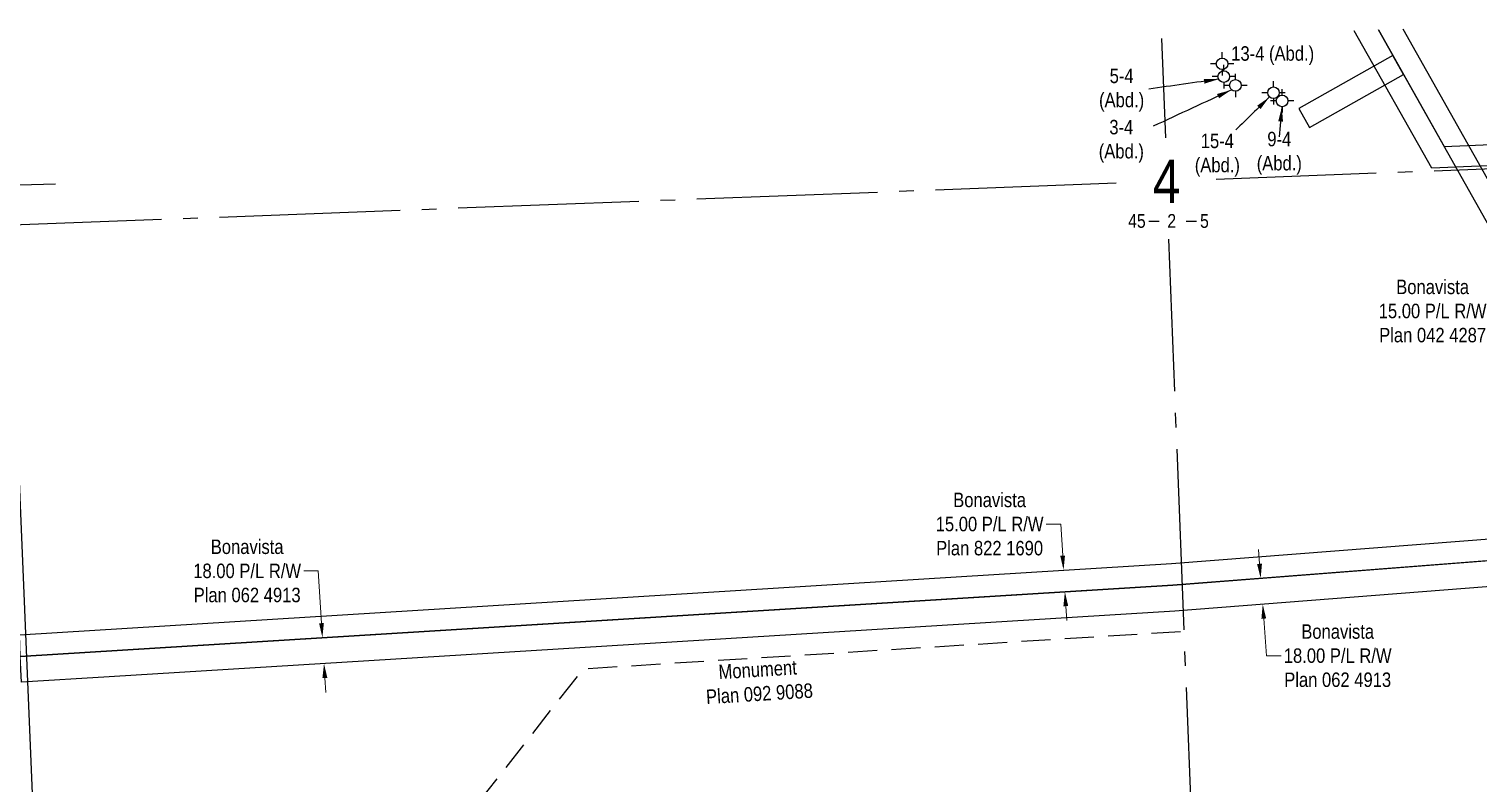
# Model space of a CAD drawing. Extents: x 683901 to 697439, y 5834844 to 5859401.
# Drawn here: x 685644 to 686646, y 5858853 to 5859374 of the extents above; entities that cross this region are included whole.
import ezdxf
from ezdxf.enums import TextEntityAlignment as Align

# ---------------------------------------------------------------- set-up
doc = ezdxf.new("R2010")
doc.units = 0
doc.header["$LTSCALE"] = 5
doc.header["$PDSIZE"] = 0.5
doc.linetypes.add('foc-MONUMENT-BDYS', pattern=[6, 4, -2])
doc.linetypes.add('foc-QUARTERLINE', pattern=[33, 25, -3, 2, -3])
doc.layers.get('Defpoints').update_dxf_attribs({"color": 9})
for name, color, linetype in [('10', 1, 'Continuous'), ('9', 3, 'Continuous'), ('AS-POWER', 104, 'foc-POWER'), ('F-RW', 190, 'Continuous'), ('F-WS-S', 190, 'Continuous'), ('L-MON-PLAN', 7, 'foc-MONUMENT-BDYS'), ('L-MON-T', 1, 'Continuous'), ('L-SECLBL', 7, 'Continuous'), ('L-SECQ', 8, 'foc-QUARTERLINE')]:
    doc.layers.add(name, color=color, linetype=linetype)
doc.layers.add('F-RW-T', color=190, linetype='Continuous', lineweight=9)
doc.styles.add('80CG', font='ARIALN.TTF', dxfattribs={"height": 10})
doc.styles.add('80L', font='ARIALN.TTF', dxfattribs={"height": 10})
doc.styles.add('foc-LtypeFont', font='ARIALN.TTF', dxfattribs={"height": 7.35})
doc.styles.add('SIMPLEX', font='ARIALN.TTF')
doc.linetypes.add('foc-POWER', pattern='A,6,-1,["P",foc-LtypeFont,S=0.2,R=0,X=-0.625,Y=-0.75],-1.24,4', length=12.24)
doc.dimstyles.new('Compass 5 000', dxfattribs={"dimscale": 5, "dimtxt": 9, "dimasz": 2, "dimexe": 0.2, "dimexo": 0.0625, "dimgap": 0.5, "dimtad": 0, "dimtih": 1, "dimtoh": 1, "dimzin": 0, "dimdsep": 46, "dimtxsty": '80CG', "dimcen": 0.1, "dimse1": 1, "dimse2": 1, "dimclrd": 256, "dimclrt": 256, "dimaunit": 1, "dimadec": 4, "dimazin": 0, "dimtfac": 0.06, "dimtofl": 0, "dimtmove": 0, "dimatfit": 1, "dimfxl": 0.2, "dimtolj": 1, "dimtzin": 0, "dimlwd": -1, "dimarcsym": 0})

# ---------------------------------------------------------------- blocks, each defined once
blk = doc.blocks.new('L-SECLBL')
at = {"layer": '9', "color": 7}
for p, q in [((-5.1, -27.8), (-12.3, -27.8)), ((20.7, -27.8), (13.5, -27.8))]:
    blk.add_line(p, q, dxfattribs=at)
at = {"layer": '10', "color": 2, "style": 'SIMPLEX'}
blk.add_attdef('SEC', text='', height=30, dxfattribs=at).set_placement((0, 0), align=Align.MIDDLE)
at = {"layer": '10', "color": 5, "style": '80L'}
blk.add_attdef('TWP', text='', height=9.5, dxfattribs=at).set_placement((-14.4, -27.4), align=Align.MIDDLE_RIGHT)
blk.add_attdef('RGE', text='', height=9.5, dxfattribs=at).set_placement((3.6, -27.4), align=Align.MIDDLE_CENTER)
blk.add_attdef('MER', text='', height=9.5, dxfattribs=at).set_placement((23.2, -27.4), align=Align.MIDDLE_LEFT)
blk = doc.blocks.new('*D542')
at = {"layer": 'Defpoints', "color": 0, "transparency": 16777216}
for p in [(686359.3, 5858999.9), (686359.9, 5859000), (686360.8, 5858985)]:
    blk.add_point(p, dxfattribs=at)
at = {"layer": 'F-RW-T', "transparency": 16777216}
for p, q in [((686357.3, 5859031.7), (686347.3, 5859031.7)), ((686358.7, 5859009.9), (686357.3, 5859031.7)), ((686360.8, 5858975), (686361.5, 5858965))]:
    blk.add_line(p, q, dxfattribs=at)
for points in [[(686360.3, 5859010), (686357, 5859009.8), (686359.3, 5858999.9)], [(686362.5, 5858975.1), (686359.2, 5858974.9), (686360.2, 5858985)]]:
    blk.add_solid(points, dxfattribs=at)
at = {"layer": 'F-RW-T', "transparency": 16777216, "insert": (686308.2, 5859031.7), "char_height": 10, "attachment_point": 5, "style": '80CG'}
blk.add_mtext('\\A1;Bonavista\\P15.00 P/L R/W^JPlan 822 1690', dxfattribs=at)
blk = doc.blocks.new('*D543')
at = {"layer": 'Defpoints', "color": 0, "transparency": 16777216}
for p in [(685847.2, 5858953.2), (685891, 5858955.9), (685892.1, 5858938)]:
    blk.add_point(p, dxfattribs=at)
at = {"layer": 'F-RW-T', "transparency": 16777216}
for p, q in [((685844.3, 5858999.3), (685834.3, 5858999.3)), ((685846.6, 5858963.2), (685844.3, 5858999.3)), ((685848.9, 5858925.3), (685849.5, 5858915.3))]:
    blk.add_line(p, q, dxfattribs=at)
for points in [[(685848.2, 5858963.3), (685844.9, 5858963.1), (685847.2, 5858953.2)], [(685850.6, 5858925.4), (685847.2, 5858925.2), (685848.3, 5858935.3)]]:
    blk.add_solid(points, dxfattribs=at)
at = {"layer": 'F-RW-T', "transparency": 16777216, "insert": (685795.2, 5858999.3), "char_height": 10, "attachment_point": 5, "style": '80CG'}
blk.add_mtext('\\A1;Bonavista\\P18.00 P/L R/W\\PPlan 062 4913', dxfattribs=at)
blk = doc.blocks.new('*D1100')
at = {"layer": 'Defpoints', "color": 0, "transparency": 16777216}
for p in [(686547.7, 5858998.3), (686549.1, 5858980.4), (686496.9, 5858976.3)]:
    blk.add_point(p, dxfattribs=at)
at = {"layer": 'F-RW-T', "transparency": 16777216}
for p, q in [((686494.7, 5859004.3), (686493.9, 5859014.2)), ((686497.6, 5858966.4), (686499.6, 5858940.7)), ((686499.6, 5858940.7), (686509.6, 5858940.7))]:
    blk.add_line(p, q, dxfattribs=at)
for points in [[(686496.4, 5859004.4), (686493, 5859004.1), (686495.5, 5858994.3)], [(686499.3, 5858966.5), (686496, 5858966.2), (686496.9, 5858976.3)]]:
    blk.add_solid(points, dxfattribs=at)
at = {"layer": 'F-RW-T', "transparency": 16777216, "insert": (686548.7, 5858940.7), "char_height": 10, "attachment_point": 5, "style": '80CG'}
blk.add_mtext('\\A1;Bonavista\\P18.00 P/L R/W\\PPlan 062 4913', dxfattribs=at)
blk = doc.blocks.new('*D1101')
at = {"layer": 'Defpoints', "color": 0, "transparency": 16777216}
for p in [(686691.5, 5859200.4), (686678.5, 5859193), (686680.8, 5859188.8)]:
    blk.add_point(p, dxfattribs=at)
at = {"layer": 'F-RW-T', "transparency": 16777216}
for p, q in [((686702.6, 5859201.1), (686711.3, 5859206)), ((686663.4, 5859179), (686653.4, 5859179)), ((686672.1, 5859183.9), (686663.4, 5859179))]:
    blk.add_line(p, q, dxfattribs=at)
for points in [[(686701.8, 5859202.6), (686703.4, 5859199.7), (686693.9, 5859196.2)], [(686671.3, 5859185.4), (686672.9, 5859182.5), (686680.8, 5859188.8)]]:
    blk.add_solid(points, dxfattribs=at)
at = {"layer": 'F-RW-T', "transparency": 16777216, "insert": (686614.3, 5859179), "char_height": 10, "attachment_point": 5, "style": '80CG'}
blk.add_mtext('\\A1;Bonavista\\P15.00 P/L R/W\\PPlan 042 4287', dxfattribs=at)
blk = doc.blocks.new('GABD')
for p, q in [((-0.81, 0), (-1.62, 0)), ((0, 0.81), (0, 1.62)), ((1.62, 0), (0.81, 0)), ((0, -0.81), (0, -1.62))]:
    blk.add_line(p, q)
blk.add_circle((0, 0), 0.8)

msp = doc.modelspace()

# ---------------------------------------------------------------- linework, layer by layer
at = {"layer": 'AS-POWER', "flags": 128}
for points in [[(685595.726, 5859259.724), (685629.54, 5859266.165), (685662.737, 5859266.868)], [(685654.474, 5858539.58), (685656.506, 5858541.673), (685653.743, 5858673.302), (685647.711, 5858823), (685641.575, 5858972.694), (685637, 5859083.616), (685631.469, 5859220.901), (685629.54, 5859266.165)]]:
    msp.add_lwpolyline(points, dxfattribs=at)
at = {"layer": 'F-RW', "flags": 128}
for points in [[(686576.916, 5859373.384), (686622.258, 5859292.882), (687038.742, 5859310.624), (687045.809, 5859261.598), (687203.175, 5859091.555), (687225.359, 5858497.898), (687210.368, 5858497.335), (687188.275, 5859085.461), (687031.615, 5859254.854), (687025.821, 5859295.063), (686613.741, 5859277.748), (686560.186, 5859372.711)], [(686593.726, 5859374.06), (686750.108, 5859096.398), (686725.598, 5859109.332), (686576.879, 5859373.382)]]:
    msp.add_lwpolyline(points, dxfattribs=at)
for points in [[(686586.842, 5859355.761), (686521.807, 5859319.069), (686529.182, 5859305.999), (686594.211, 5859342.678)], [(685638.399, 5858940.26), (685637.818, 5858955.242), (686433.82, 5859004.565), (686745.635, 5859028.745), (687243.08, 5859075.564), (687243.624, 5859060.55), (686746.931, 5859013.793), (686434.874, 5858989.597)], [(685638.399, 5858940.26), (686282.428, 5858980.135), (686434.874, 5858989.597), (686689.149, 5859009.312), (686793.525, 5858934.956), (686809.875, 5858935.645), (686894.521, 5859027.667), (687243.624, 5859060.55), (687244.289, 5859042.52), (686903.118, 5859010.432), (686818.095, 5858917.978), (686788.118, 5858916.712), (686684.036, 5858990.852), (686436.118, 5858971.617), (685699.866, 5858926.077), (685639.179, 5858922.311)]]:
    msp.add_lwpolyline(points, close=True, dxfattribs=at)
at = {"layer": 'L-MON-PLAN', "flags": 128}
msp.add_lwpolyline([(685842.772, 5858761.549), (685895.607, 5858763.361), (686027.624, 5858931.734), (686443.147, 5858957.748)], dxfattribs=at)
at = {"layer": 'L-SECQ'}
for p, q in [((686426.969, 5859367.351), (686429.623, 5859298.845)), ((687234.829, 5859299.773), (686464.846, 5859270.04)), ((686395.625, 5859267.384), (685626.782, 5859238.075)), ((686461.959, 5858464.055), (686431.993, 5859228.751))]:
    msp.add_line(p, q, dxfattribs=at)

# ---------------------------------------------------------------- block references
at = {"layer": 'F-WS-S', "color": 2, "xscale": 5, "yscale": 5, "zscale": 5}
for p in [(686468.851, 5859349.942), (686470.004, 5859341.096), (686478.037, 5859335.039), (686504.324, 5859329.957), (686510.304, 5859324.312)]:
    msp.add_blockref('GABD', p, dxfattribs=at)
at = {"layer": 'L-SECLBL', "xscale": 0.999875, "yscale": 0.999875, "zscale": 0.999875}
msp.add_blockref('L-SECLBL', (686430.427, 5859268.711), dxfattribs=at).add_auto_attribs({'SEC': '4', 'TWP': '45', 'RGE': '2', 'MER': '5'})

# ---------------------------------------------------------------- texts
at = {"layer": 'F-RW-T', "insert": (686503.793, 5859355.602), "char_height": 10, "width": 56.70982, "attachment_point": 5, "style": '80CG'}
msp.add_mtext('\\A1;13-4 (Abd.)', dxfattribs=at)
at = {"layer": 'F-RW-T', "char_height": 10, "attachment_point": 5, "style": '80CG'}
for s, insert in [('\\A1;5-4\\P(Abd.)', (686399.416, 5859331.791)), ('\\A1;3-4\\P(Abd.)', (686399.201, 5859296.368)), ('\\A1;15-4\\P(Abd.)', (686465.553, 5859286.836)), ('\\A1;9-4\\P(Abd.)', (686508.355, 5859288.099))]:
    msp.add_mtext(s, dxfattribs=dict(at, insert=insert))
at = {"layer": 'L-MON-T', "insert": (686110.473, 5858933.806), "char_height": 9.99875, "attachment_point": 1, "rotation": 3.517399, "style": '80L'}
msp.add_mtext_dynamic_manual_height_columns('\\pi10.134;Monument\\P\\pi0.48991;Plan 092 9088', width=73.46735, gutter_width=49.994, heights=[0], dxfattribs=at)

# ---------------------------------------------------------------- dimensions: what is measured, and where the dimension line sits
at = {"layer": 'F-RW-T'}
dim = msp.add_aligned_dim(p1=(686691.538, 5859200.375), p2=(686678.471, 5859193.016), distance=4.787, text='Bonavista\\P15.00 P/L R/W\\PPlan 042 4287', dimstyle='Compass 5 000', dxfattribs=at)
dim.commit()
dim.dimension.update_dxf_attribs({"geometry": '*D1101', "text_midpoint": (686614.307, 5859179.031)})
for base, p1, p2, angle, text, picture, middle in [((686359.294, 5858999.947), (686360.789, 5858985.008), (686359.861, 5858999.982), 93.545709, 'Bonavista\\P15.00 P/L R/W^JPlan 822 1690', '*D542', (686308.24, 5859031.703)), ((685847.177, 5858953.186), (685892.094, 5858937.967), (685890.984, 5858955.899), 93.542941, 'Bonavista\\P18.00 P/L R/W\\PPlan 062 4913', '*D543', (685795.233, 5858999.347)), ((686496.859, 5858976.33), (686547.734, 5858998.348), (686549.127, 5858980.385), 274.436361, 'Bonavista\\P18.00 P/L R/W\\PPlan 062 4913', '*D1100', (686548.708, 5858940.72))]:
    dim = msp.add_linear_dim(base=base, p1=p1, p2=p2, angle=angle, text=text, dimstyle='Compass 5 000', dxfattribs=at)
    dim.commit()
    dim.dimension.update_dxf_attribs({"geometry": picture, "text_midpoint": middle, "dimtype": 161})

# ---------------------------------------------------------------- leaders
at = {"layer": 'F-RW-T', "color": 2, "path_type": 1}
for points in [[(686466.311, 5859339.283), (686418.252, 5859332.498)], [(686475.105, 5859331.839), (686421.32, 5859306.813)], [(686501.412, 5859326.853), (686478.313, 5859304.29)], [(686510.167, 5859320.109), (686508.33, 5859299.547)]]:
    msp.add_leader(points, dimstyle='Compass 5 000', override={"dimgap": 0.5, "dimtad": 0}, dxfattribs=at)

doc.saveas('drawing.dxf')
